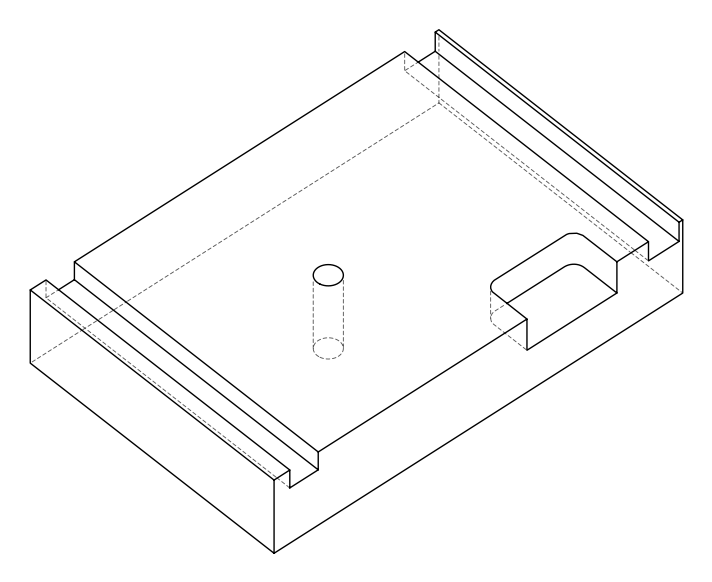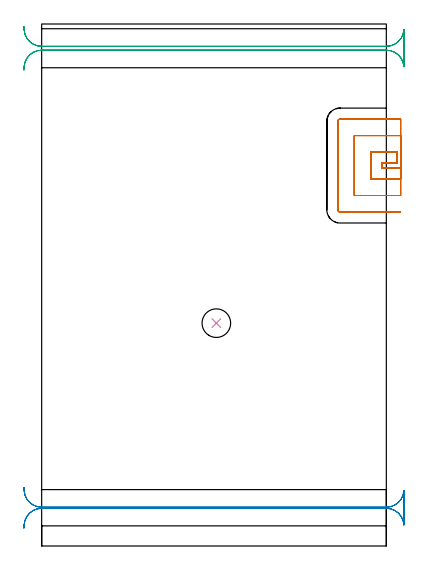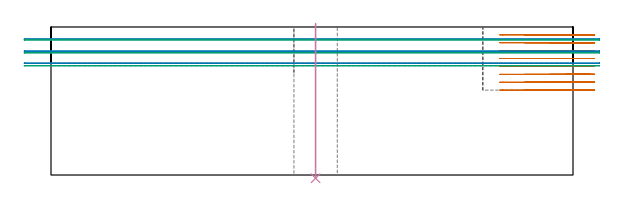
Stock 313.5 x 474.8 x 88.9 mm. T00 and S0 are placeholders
(PLAN: 4 operations, 2 tool changes, 20.7 min)
(1 MILL_SLOT | SLOT_PARTIAL_RECTANGULAR | UGT0201_094 | Follow Part, ap 5, ae 75% | 11.12 min | 211961 mm3)
(2 MILL_RECTANGULAR_SLOT | SLOT_RECTANGULAR | UGT0201_004 | Follow Part, ap 8, ae 75% | 4.61 min | 224518 mm3)
(3 MILL_RECTANGULAR_SLOT_1 | SLOT_RECTANGULAR_1 | UGT0201_004 | Follow Part, ap 8, ae 75% | 4.63 min | 259304 mm3)
(4 INDEXABLE_INSERT_DRILL_THROUGH_HOLE_FROM_SOLID | STEP1HOLE | NXT0302_023 | 0.37 min | 47130 mm3)
(TOOL UGT0201_094 | End mill 20 mm | D20 FL38 Z4)
(TOOL UGT0201_004 | End Mill 32 mm | D32 FL53 Z6)
(TOOL NXT0302_023 | Index. Insert Drill 26mm [880-D2600L32-05] | D26 PA176 FL130 Z2)
(OP 1 MILL_SLOT)
G17 G21 G94 G90
T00 M6
G54
G17 G0 G90 X326.5 Y343.8 S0 M3
G43 Z98.9 H0
Z84.162
G94 G1 X323.5 F250.
X309.4 F500.
Y348.3
X323.5
Y358.3
X299.4
Y333.8
X323.5
X326.5 F250.
Y373.3
X323.5
X284.4 F500.
Y318.8
X323.5
X326.5 F250.
Y388.3
X323.5
X271.4 F500.
G3 X269.4 Y386.3 R2.
G1 Y305.8
G3 X271.4 Y303.8 R2.
G1 X323.5
X326.5 F250.
G0 Y343.8 Z79.425
G1 X323.5
X309.4 F500.
Y348.3
X323.5
Y358.3
X299.4
Y333.8
X323.5
X326.5 F250.
Y373.3
X323.5
X284.4 F500.
Y318.8
X323.5
X326.5 F250.
Y388.3
X323.5
X271.4 F500.
G3 X269.4 Y386.3 R2.
G1 Y305.8
G3 X271.4 Y303.8 R2.
G1 X323.5
X326.5 F250.
G0 Y343.8 Z74.687
G1 X323.5
X309.4 F500.
Y348.3
X323.5
Y358.3
X299.4
Y333.8
X323.5
X326.5 F250.
Y373.3
X323.5
X284.4 F500.
Y318.8
X323.5
X326.5 F250.
Y388.3
X323.5
X271.4 F500.
G3 X269.4 Y386.3 R2.
G1 Y305.8
G3 X271.4 Y303.8 R2.
G1 X323.5
X326.5 F250.
G0 Y343.8 Z69.95
G1 X323.5
X309.4 F500.
Y348.3
X323.5
Y358.3
X299.4
Y333.8
X323.5
X326.5 F250.
Y373.3
X323.5
X284.4 F500.
Y318.8
X323.5
X326.5 F250.
Y388.3
X323.5
X271.4 F500.
G3 X269.4 Y386.3 R2.
G1 Y305.8
G3 X271.4 Y303.8 R2.
G1 X323.5
X326.5 F250.
G0 Y343.8 Z65.212
G1 X323.5
X309.4 F500.
Y348.3
X323.5
Y358.3
X299.4
Y333.8
X323.5
X326.5 F250.
Y373.3
X323.5
X284.4 F500.
Y318.8
X323.5
X326.5 F250.
Y388.3
X323.5
X271.4 F500.
G3 X269.4 Y386.3 R2.
G1 Y305.8
G3 X271.4 Y303.8 R2.
G1 X323.5
X326.5 F250.
G0 Y343.8 Z60.475
G1 X323.5
X309.4 F500.
Y348.3
X323.5
Y358.3
X299.4
Y333.8
X323.5
X326.5 F250.
Y373.3
X323.5
X284.4 F500.
Y318.8
X323.5
X326.5 F250.
Y388.3
X323.5
X271.4 F500.
G3 X269.4 Y386.3 R2.
G1 Y305.8
G3 X271.4 Y303.8 R2.
G1 X323.5
X326.5 F250.
G0 Y343.8 Z55.737
G1 X323.5
X309.4 F500.
Y348.3
X323.5
Y358.3
X299.4
Y333.8
X323.5
X326.5 F250.
Y373.3
X323.5
X284.4 F500.
Y318.8
X323.5
X326.5 F250.
Y388.3
X323.5
X271.4 F500.
G3 X269.4 Y386.3 R2.
G1 Y305.8
G3 X271.4 Y303.8 R2.
G1 X323.5
X326.5 F250.
G0 Y343.8 Z51.
G1 X323.5
X309.4 F500.
Y348.3
X323.5
Y358.3
X299.4
Y333.8
X323.5
X326.5 F250.
Y373.3
X323.5
X284.4 F500.
Y318.8
X323.5
X326.5 F250.
Y388.3
X323.5
X271.4 F500.
G3 X269.4 Y386.3 R2.
G1 Y305.8
G3 X271.4 Y303.8 R2.
G1 X323.5
X326.5 F250.
G0 Z98.9
M5
M2
(OP 2 MILL_RECTANGULAR_SLOT)
G17 G21 G94 G90
T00 M6
G54
G17 G0 G90 X-16.154 Y16.285 S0 M3
G43 Z98.9 H0
Z81.667
G94 G1 X-15.97 Y19.279 F250.
G2 X0. Y34.3 R16. F500.
G1 X313.5
G2 X329.47 Y19.279 R16.
G1 X329.5
Y50.321
X329.47
G2 X313.5 Y35.3 R16.
G1 X0.
G2 X-15.97 Y50.321 R16.
G1 X-16.154 Y53.315 F250.
G0 Y16.285 Z74.433
G1 X-15.97 Y19.279
G2 X0. Y34.3 R16. F500.
G1 X313.5
G2 X329.47 Y19.279 R16.
G1 X329.5
Y50.321
X329.47
G2 X313.5 Y35.3 R16.
G1 X0.
G2 X-15.97 Y50.321 R16.
G1 X-16.154 Y53.315 F250.
G0 Y16.285 Z67.2
G1 X-15.97 Y19.279
G2 X0. Y34.3 R16. F500.
G1 X313.5
G2 X329.47 Y19.279 R16.
G1 X329.5
Y50.321
X329.47
G2 X313.5 Y35.3 R16.
G1 X0.
G2 X-15.97 Y50.321 R16.
G1 X-16.154 Y53.315 F250.
G0 Z98.9
M5
M2
(OP 3 MILL_RECTANGULAR_SLOT_1)
G17 G21 G94 G90
T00 M6
G54
G17 G0 G90 X-16.154 Y432.985 S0 M3
G43 Z98.9 H0
Z81.133
G94 G1 X-15.97 Y435.979 F250.
G2 X0. Y451. R16. F500.
G1 X313.5
G2 X329.47 Y435.979 R16.
G1 X329.5
Y469.521
X329.47
G2 X313.5 Y454.5 R16.
G1 X0.
G2 X-15.97 Y469.521 R16.
G1 X-16.154 Y472.515 F250.
G0 Y432.985 Z73.367
G1 X-15.97 Y435.979
G2 X0. Y451. R16. F500.
G1 X313.5
G2 X329.47 Y435.979 R16.
G1 X329.5
Y469.521
X329.47
G2 X313.5 Y454.5 R16.
G1 X0.
G2 X-15.97 Y469.521 R16.
G1 X-16.154 Y472.515 F250.
G0 Y432.985 Z65.6
G1 X-15.97 Y435.979
G2 X0. Y451. R16. F500.
G1 X313.5
G2 X329.47 Y435.979 R16.
G1 X329.5
Y469.521
X329.47
G2 X313.5 Y454.5 R16.
G1 X0.
G2 X-15.97 Y469.521 R16.
G1 X-16.154 Y472.515 F250.
G0 Z98.9
M5
M2
(OP 4 INDEXABLE_INSERT_DRILL_THROUGH_HOLE_FROM_SOLID)
G17 G21 G94 G90
T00 M6
G54
G17 G0 G90 X158.9 Y202.7 S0 M3
G43 Z98.9 H1
G94 G81 G98 Z-1.954 F250. R90.9
G80
M5
M2
